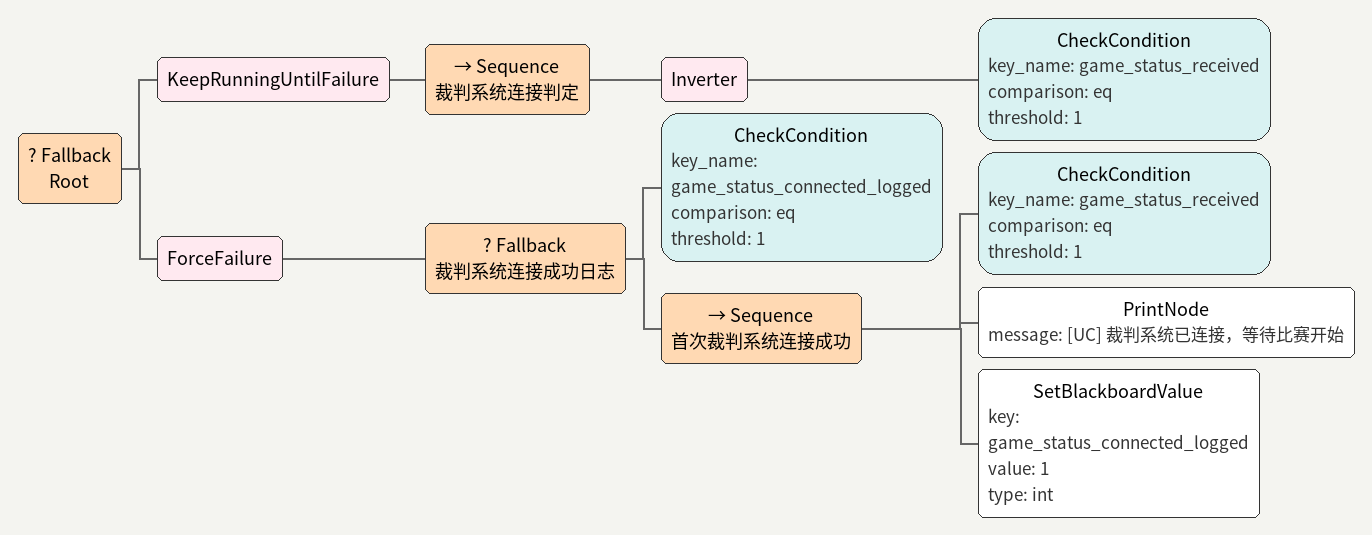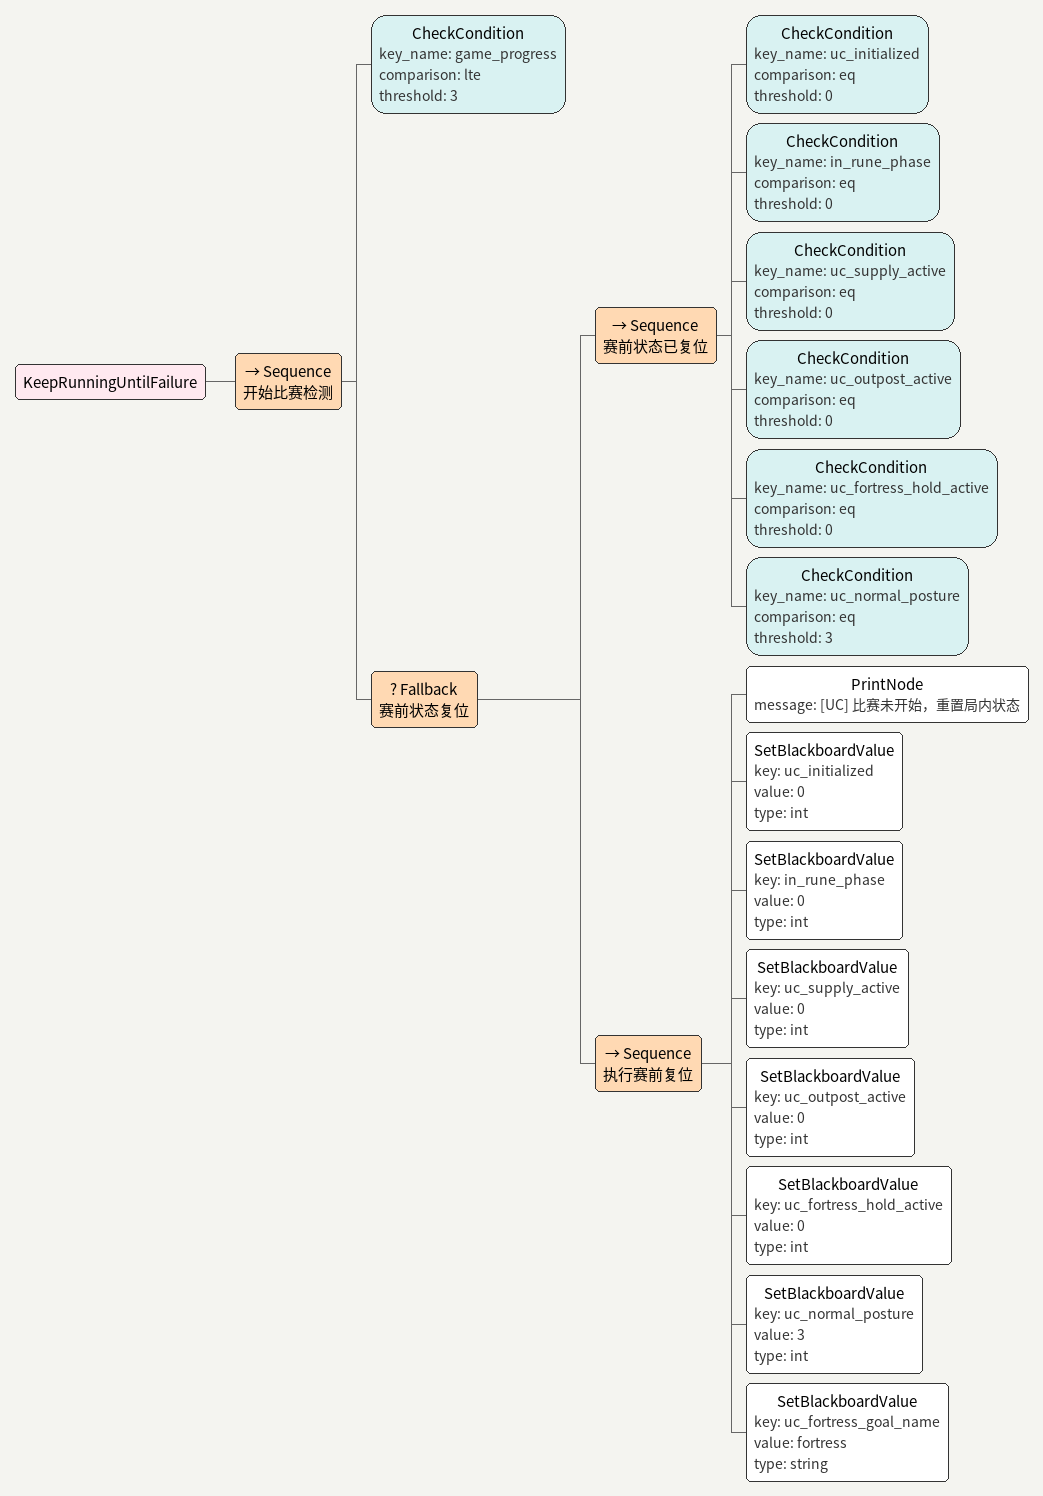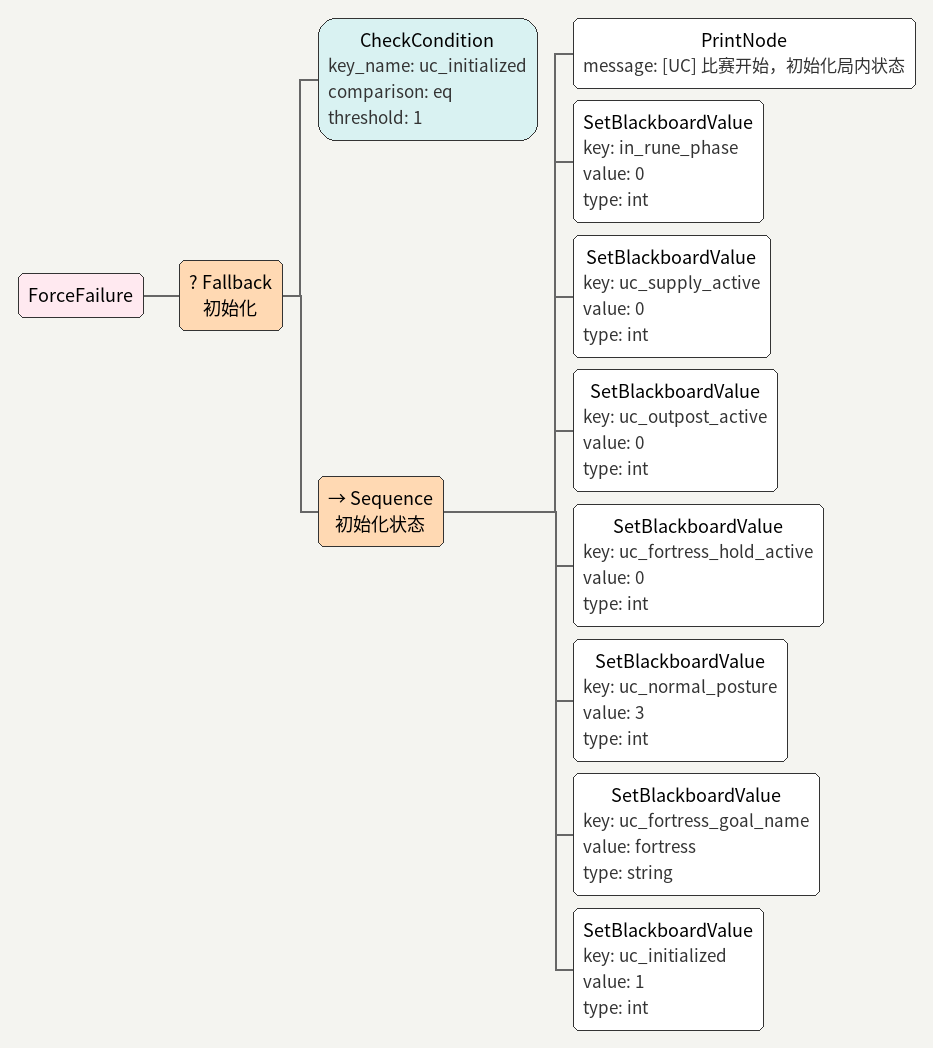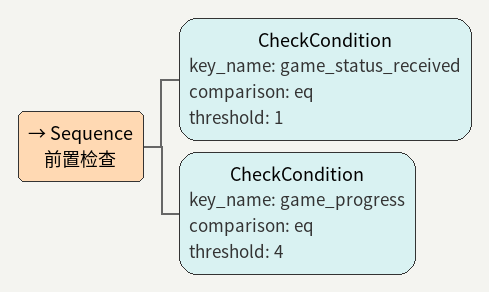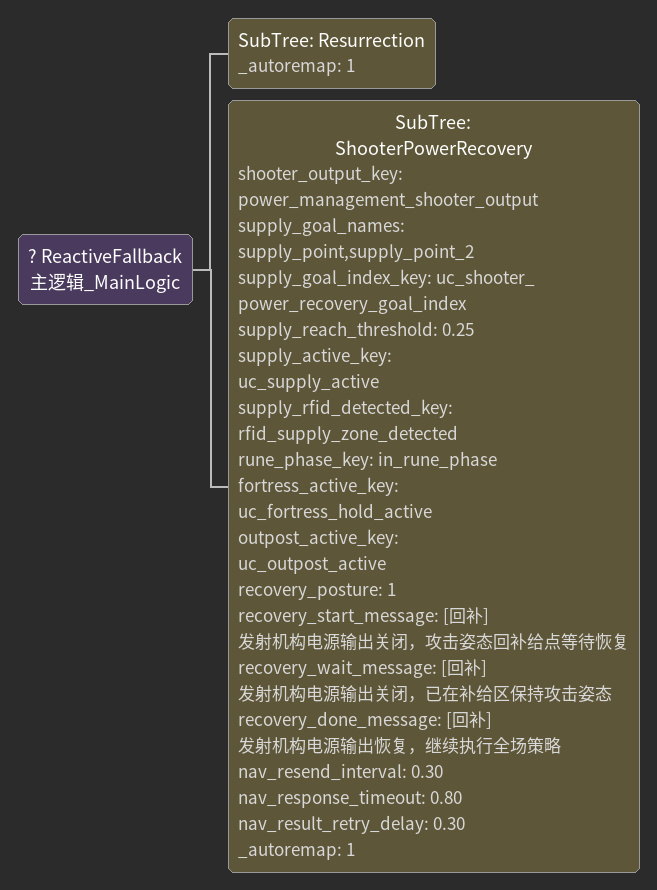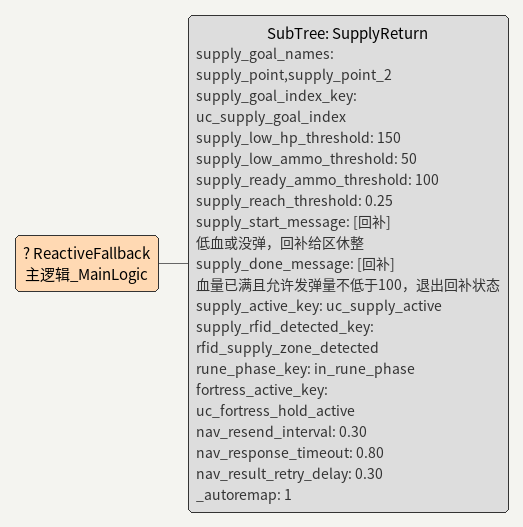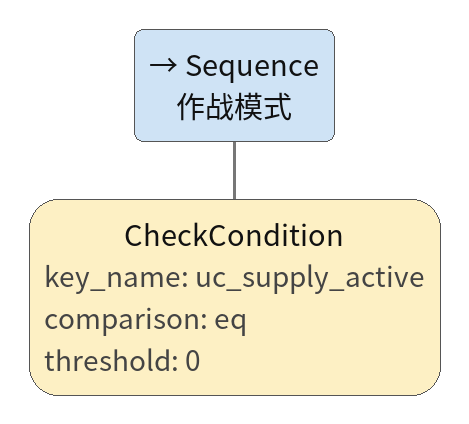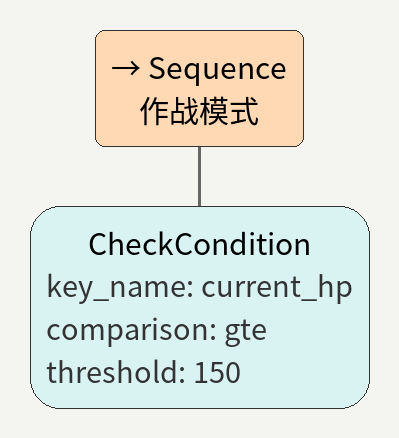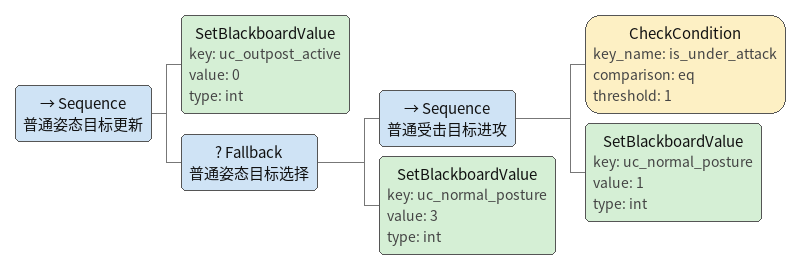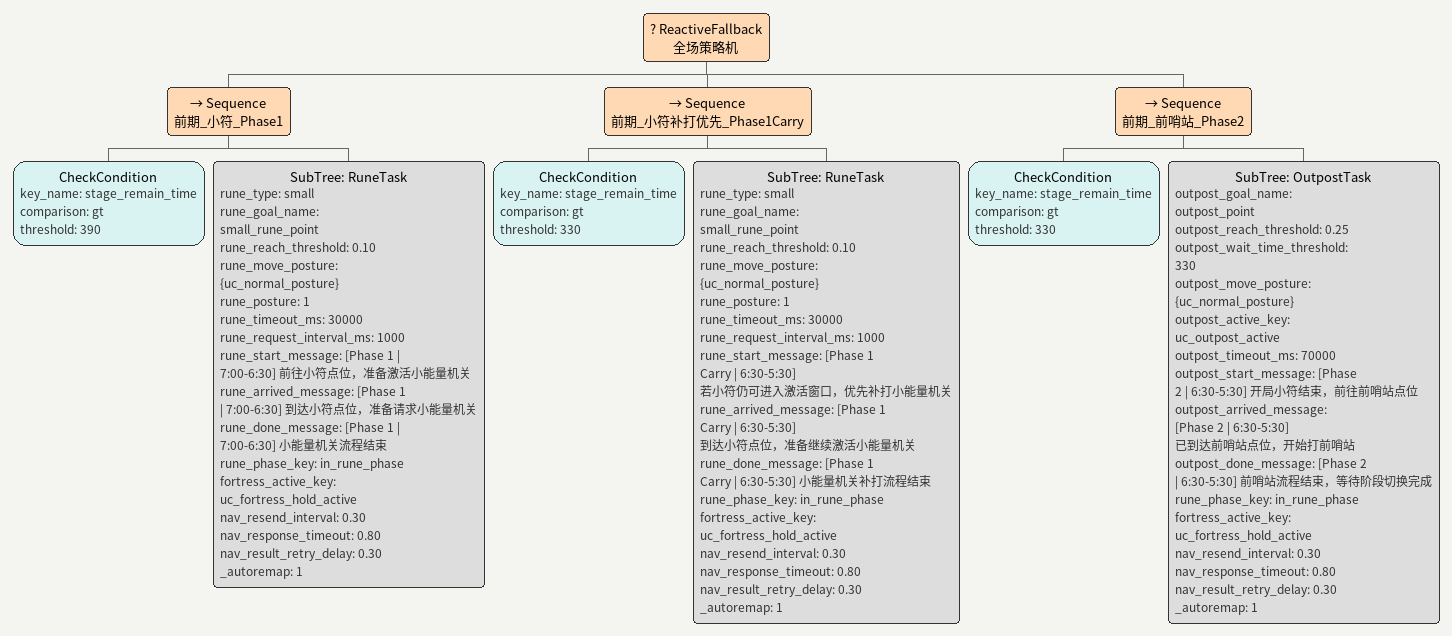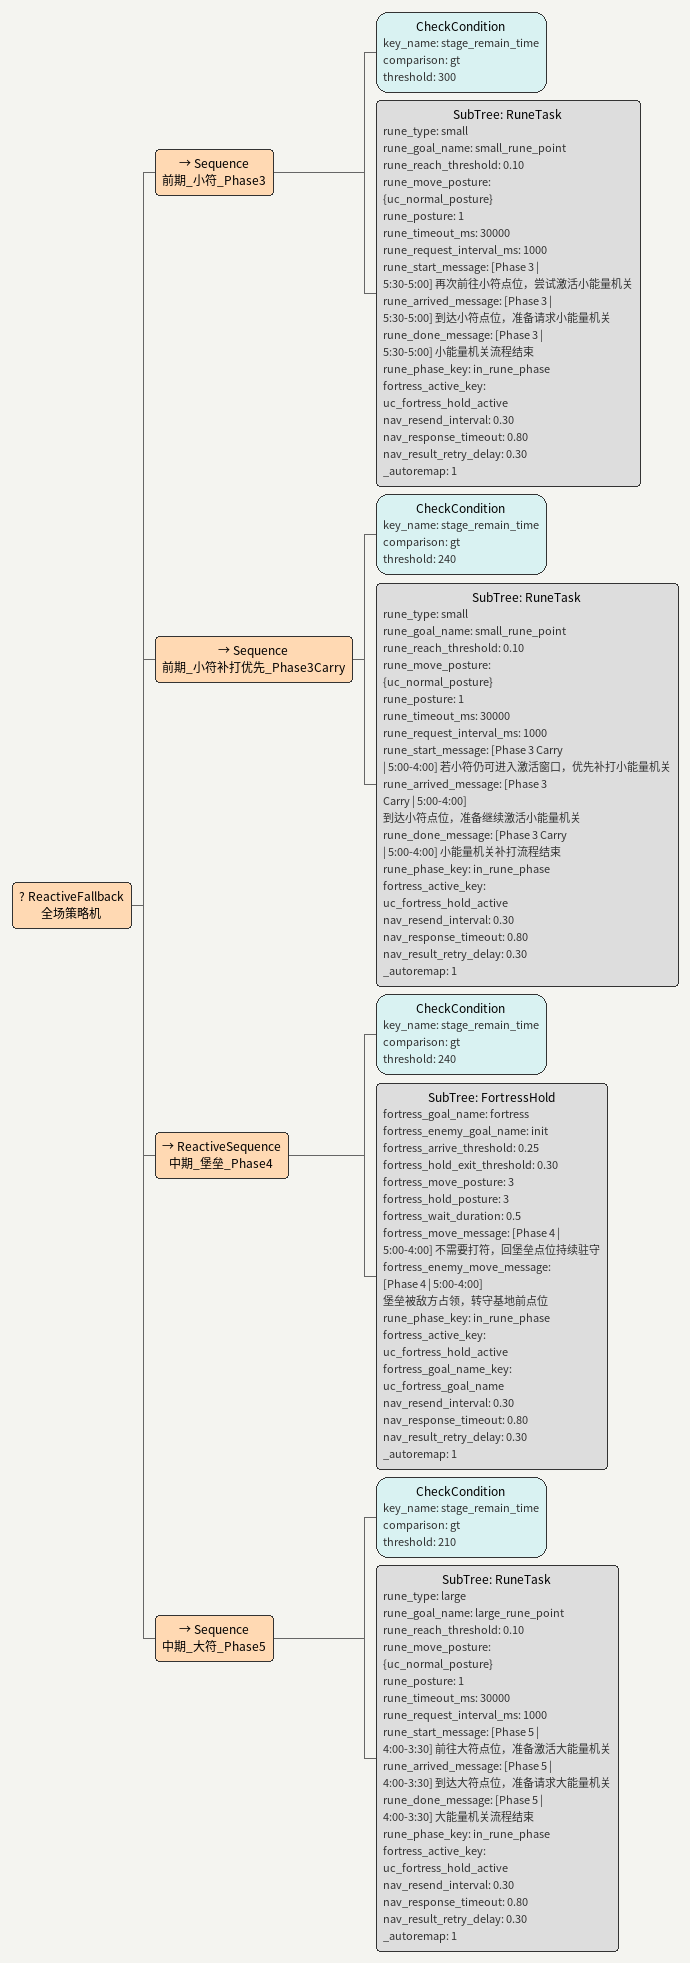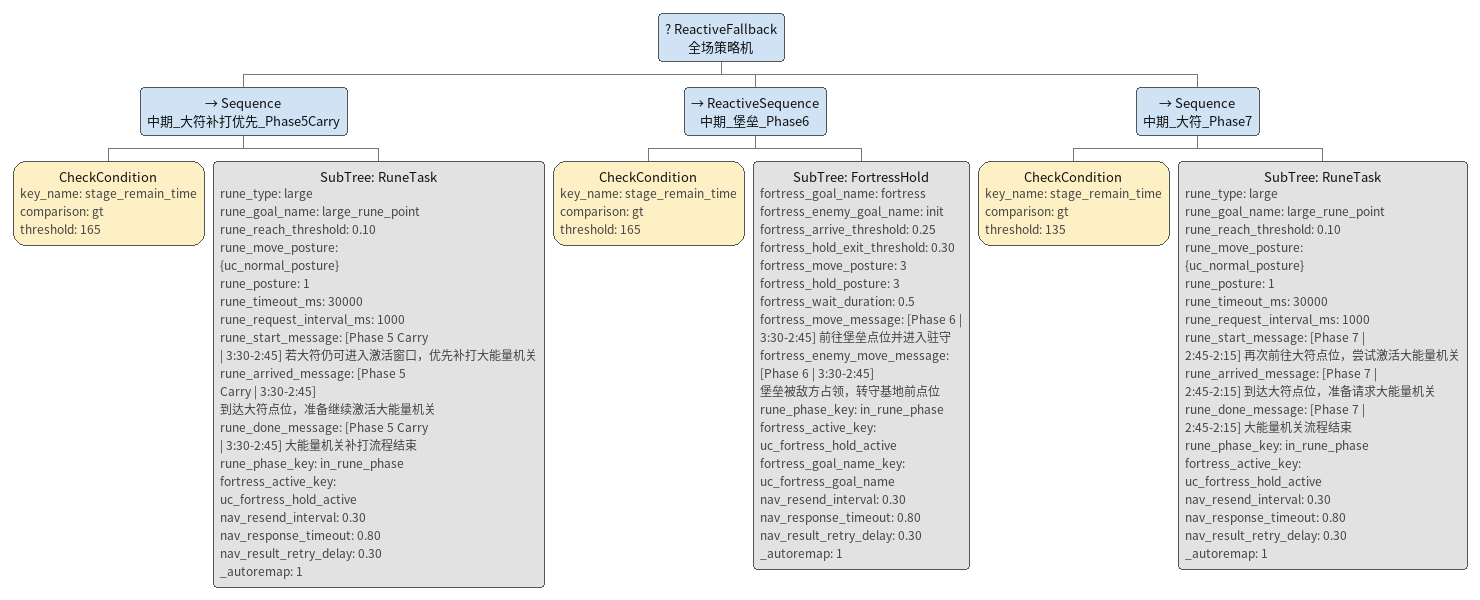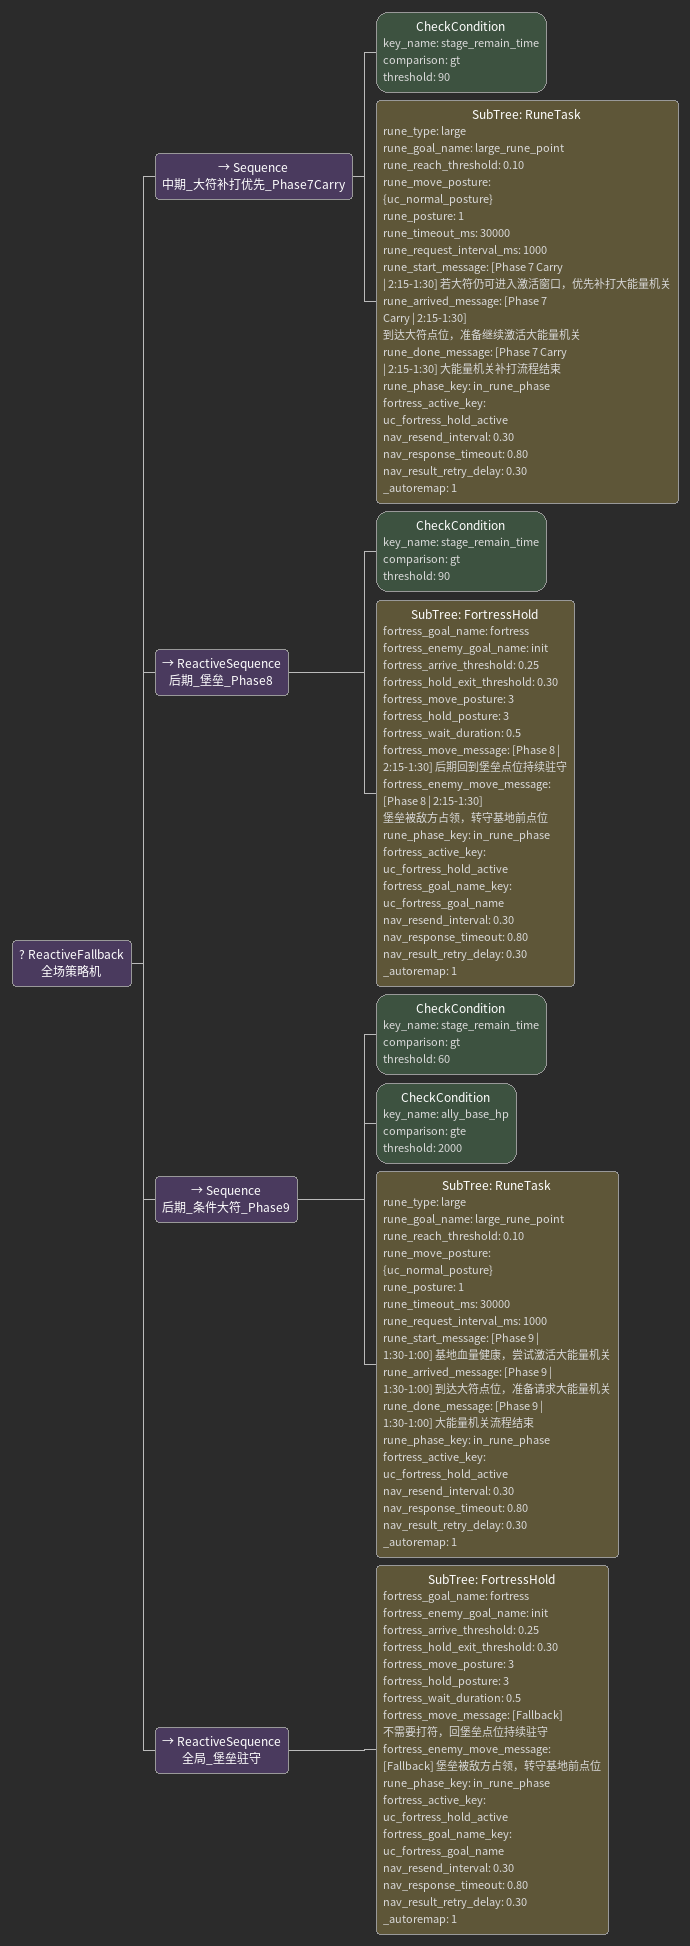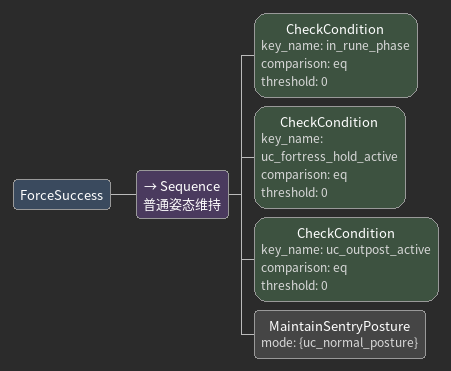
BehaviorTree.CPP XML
<Fallback name="Root">
  <KeepRunningUntilFailure>
    <Sequence name="裁判系统连接判定">
      <Inverter>
        <CheckCondition key_name="game_status_received" comparison="eq" threshold="1"/>
      </Inverter>
    </Sequence>
  </KeepRunningUntilFailure>

  <ForceFailure>
    <Fallback name="裁判系统连接成功日志">
      <CheckCondition key_name="game_status_connected_logged" comparison="eq" threshold="1"/>
      <Sequence name="首次裁判系统连接成功">
        <CheckCondition key_name="game_status_received" comparison="eq" threshold="1"/>
        <PrintNode message="[UC] 裁判系统已连接，等待比赛开始"/>
        <SetBlackboardValue key="game_status_connected_logged" value="1" type="int"/>
      </Sequence>
    </Fallback>
  </ForceFailure>
</Fallback>

<KeepRunningUntilFailure>
  <Sequence name="开始比赛检测">
    <CheckCondition key_name="game_progress" comparison="lte" threshold="3"/>
    <Fallback name="赛前状态复位">
      <Sequence name="赛前状态已复位">
        <CheckCondition key_name="uc_initialized" comparison="eq" threshold="0"/>
        <CheckCondition key_name="in_rune_phase" comparison="eq" threshold="0"/>
        <CheckCondition key_name="uc_supply_active" comparison="eq" threshold="0"/>
        <CheckCondition key_name="uc_outpost_active" comparison="eq" threshold="0"/>
        <CheckCondition key_name="uc_fortress_hold_active" comparison="eq" threshold="0"/>
        <CheckCondition key_name="uc_normal_posture" comparison="eq" threshold="3"/>
      </Sequence>
      <Sequence name="执行赛前复位">
        <PrintNode message="[UC] 比赛未开始，重置局内状态"/>
        <SetBlackboardValue key="uc_initialized" value="0" type="int"/>
        <SetBlackboardValue key="in_rune_phase" value="0" type="int"/>
        <SetBlackboardValue key="uc_supply_active" value="0" type="int"/>
        <SetBlackboardValue key="uc_outpost_active" value="0" type="int"/>
        <SetBlackboardValue key="uc_fortress_hold_active" value="0" type="int"/>
        <SetBlackboardValue key="uc_normal_posture" value="3" type="int"/>
        <SetBlackboardValue key="uc_fortress_goal_name" value="fortress" type="string"/>
      </Sequence>
    </Fallback>
  </Sequence>
</KeepRunningUntilFailure>

<ForceFailure>
  <Fallback name="初始化">
    <CheckCondition key_name="uc_initialized" comparison="eq" threshold="1"/>
    <Sequence name="初始化状态">
      <PrintNode message="[UC] 比赛开始，初始化局内状态"/>
      <SetBlackboardValue key="in_rune_phase" value="0" type="int"/>
      <SetBlackboardValue key="uc_supply_active" value="0" type="int"/>
      <SetBlackboardValue key="uc_outpost_active" value="0" type="int"/>
      <SetBlackboardValue key="uc_fortress_hold_active" value="0" type="int"/>
      <SetBlackboardValue key="uc_normal_posture" value="3" type="int"/>
      <SetBlackboardValue key="uc_fortress_goal_name" value="fortress" type="string"/>
      <SetBlackboardValue key="uc_initialized" value="1" type="int"/>
    </Sequence>
  </Fallback>
</ForceFailure>

<Sequence name="前置检查">
  <CheckCondition key_name="game_status_received" comparison="eq" threshold="1"/>
  <CheckCondition key_name="game_progress" comparison="eq" threshold="4"/>
</Sequence>

<ReactiveFallback name="主逻辑_MainLogic">
  <SubTree ID="Resurrection" _autoremap="1"/>

  <SubTree ID="ShooterPowerRecovery" shooter_output_key="power_management_shooter_output" supply_goal_names="supply_point,supply_point_2" supply_goal_index_key="uc_shooter_power_recovery_goal_index" supply_reach_threshold="0.25" supply_active_key="uc_supply_active" supply_rfid_detected_key="rfid_supply_zone_detected" rune_phase_key="in_rune_phase" fortress_active_key="uc_fortress_hold_active" outpost_active_key="uc_outpost_active" recovery_posture="1" recovery_start_message="[回补] 发射机构电源输出关闭，攻击姿态回补给点等待恢复" recovery_wait_message="[回补] 发射机构电源输出关闭，已在补给区保持攻击姿态" recovery_done_message="[回补] 发射机构电源输出恢复，继续执行全场策略" nav_resend_interval="0.30" nav_response_timeout="0.80" nav_result_retry_delay="0.30" _autoremap="1"/>
</ReactiveFallback>

<ReactiveFallback name="主逻辑_MainLogic">
  <SubTree ID="SupplyReturn" supply_goal_names="supply_point,supply_point_2" supply_goal_index_key="uc_supply_goal_index" supply_low_hp_threshold="150" supply_low_ammo_threshold="50" supply_ready_ammo_threshold="100" supply_reach_threshold="0.25" supply_start_message="[回补] 低血或没弹，回补给区休整" supply_done_message="[回补] 血量已满且允许发弹量不低于100，退出回补状态" supply_active_key="uc_supply_active" supply_rfid_detected_key="rfid_supply_zone_detected" rune_phase_key="in_rune_phase" fortress_active_key="uc_fortress_hold_active" nav_resend_interval="0.30" nav_response_timeout="0.80" nav_result_retry_delay="0.30" _autoremap="1"/>
</ReactiveFallback>

<Sequence name="作战模式">
  <CheckCondition key_name="uc_supply_active" comparison="eq" threshold="0"/>
</Sequence>

<Sequence name="作战模式">
  <CheckCondition key_name="current_hp" comparison="gte" threshold="150"/>
</Sequence>

<Sequence name="普通姿态目标更新">
  <SetBlackboardValue key="uc_outpost_active" value="0" type="int"/>
  <Fallback name="普通姿态目标选择">
    <Sequence name="普通受击目标进攻">
      <CheckCondition key_name="is_under_attack" comparison="eq" threshold="1"/>
      <SetBlackboardValue key="uc_normal_posture" value="1" type="int"/>
    </Sequence>
    <SetBlackboardValue key="uc_normal_posture" value="3" type="int"/>
  </Fallback>
</Sequence>

<ReactiveFallback name="全场策略机">
  <Sequence name="前期_小符_Phase1">
    <CheckCondition key_name="stage_remain_time" comparison="gt" threshold="390"/>
    <SubTree ID="RuneTask" rune_type="small" rune_goal_name="small_rune_point" rune_reach_threshold="0.10" rune_move_posture="{uc_normal_posture}" rune_posture="1" rune_timeout_ms="30000" rune_request_interval_ms="1000" rune_start_message="[Phase 1 | 7:00-6:30] 前往小符点位，准备激活小能量机关" rune_arrived_message="[Phase 1 | 7:00-6:30] 到达小符点位，准备请求小能量机关" rune_done_message="[Phase 1 | 7:00-6:30] 小能量机关流程结束" rune_phase_key="in_rune_phase" fortress_active_key="uc_fortress_hold_active" nav_resend_interval="0.30" nav_response_timeout="0.80" nav_result_retry_delay="0.30" _autoremap="1"/>
  </Sequence>

  <Sequence name="前期_小符补打优先_Phase1Carry">
    <CheckCondition key_name="stage_remain_time" comparison="gt" threshold="330"/>
    <SubTree ID="RuneTask" rune_type="small" rune_goal_name="small_rune_point" rune_reach_threshold="0.10" rune_move_posture="{uc_normal_posture}" rune_posture="1" rune_timeout_ms="30000" rune_request_interval_ms="1000" rune_start_message="[Phase 1 Carry | 6:30-5:30] 若小符仍可进入激活窗口，优先补打小能量机关" rune_arrived_message="[Phase 1 Carry | 6:30-5:30] 到达小符点位，准备继续激活小能量机关" rune_done_message="[Phase 1 Carry | 6:30-5:30] 小能量机关补打流程结束" rune_phase_key="in_rune_phase" fortress_active_key="uc_fortress_hold_active" nav_resend_interval="0.30" nav_response_timeout="0.80" nav_result_retry_delay="0.30" _autoremap="1"/>
  </Sequence>

  <Sequence name="前期_前哨站_Phase2">
    <CheckCondition key_name="stage_remain_time" comparison="gt" threshold="330"/>
    <SubTree ID="OutpostTask" outpost_goal_name="outpost_point" outpost_reach_threshold="0.25" outpost_wait_time_threshold="330" outpost_move_posture="{uc_normal_posture}" outpost_active_key="uc_outpost_active" outpost_timeout_ms="70000" outpost_start_message="[Phase 2 | 6:30-5:30] 开局小符结束，前往前哨站点位" outpost_arrived_message="[Phase 2 | 6:30-5:30] 已到达前哨站点位，开始打前哨站" outpost_done_message="[Phase 2 | 6:30-5:30] 前哨站流程结束，等待阶段切换完成" rune_phase_key="in_rune_phase" fortress_active_key="uc_fortress_hold_active" nav_resend_interval="0.30" nav_response_timeout="0.80" nav_result_retry_delay="0.30" _autoremap="1"/>
  </Sequence>
</ReactiveFallback>

<ReactiveFallback name="全场策略机">
  <Sequence name="前期_小符_Phase3">
    <CheckCondition key_name="stage_remain_time" comparison="gt" threshold="300"/>
    <SubTree ID="RuneTask" rune_type="small" rune_goal_name="small_rune_point" rune_reach_threshold="0.10" rune_move_posture="{uc_normal_posture}" rune_posture="1" rune_timeout_ms="30000" rune_request_interval_ms="1000" rune_start_message="[Phase 3 | 5:30-5:00] 再次前往小符点位，尝试激活小能量机关" rune_arrived_message="[Phase 3 | 5:30-5:00] 到达小符点位，准备请求小能量机关" rune_done_message="[Phase 3 | 5:30-5:00] 小能量机关流程结束" rune_phase_key="in_rune_phase" fortress_active_key="uc_fortress_hold_active" nav_resend_interval="0.30" nav_response_timeout="0.80" nav_result_retry_delay="0.30" _autoremap="1"/>
  </Sequence>

  <Sequence name="前期_小符补打优先_Phase3Carry">
    <CheckCondition key_name="stage_remain_time" comparison="gt" threshold="240"/>
    <SubTree ID="RuneTask" rune_type="small" rune_goal_name="small_rune_point" rune_reach_threshold="0.10" rune_move_posture="{uc_normal_posture}" rune_posture="1" rune_timeout_ms="30000" rune_request_interval_ms="1000" rune_start_message="[Phase 3 Carry | 5:00-4:00] 若小符仍可进入激活窗口，优先补打小能量机关" rune_arrived_message="[Phase 3 Carry | 5:00-4:00] 到达小符点位，准备继续激活小能量机关" rune_done_message="[Phase 3 Carry | 5:00-4:00] 小能量机关补打流程结束" rune_phase_key="in_rune_phase" fortress_active_key="uc_fortress_hold_active" nav_resend_interval="0.30" nav_response_timeout="0.80" nav_result_retry_delay="0.30" _autoremap="1"/>
  </Sequence>

  <ReactiveSequence name="中期_堡垒_Phase4">
    <CheckCondition key_name="stage_remain_time" comparison="gt" threshold="240"/>
    <SubTree ID="FortressHold" fortress_goal_name="fortress" fortress_enemy_goal_name="init" fortress_arrive_threshold="0.25" fortress_hold_exit_threshold="0.30" fortress_move_posture="3" fortress_hold_posture="3" fortress_wait_duration="0.5" fortress_move_message="[Phase 4 | 5:00-4:00] 不需要打符，回堡垒点位持续驻守" fortress_enemy_move_message="[Phase 4 | 5:00-4:00] 堡垒被敌方占领，转守基地前点位" rune_phase_key="in_rune_phase" fortress_active_key="uc_fortress_hold_active" fortress_goal_name_key="uc_fortress_goal_name" nav_resend_interval="0.30" nav_response_timeout="0.80" nav_result_retry_delay="0.30" _autoremap="1"/>
  </ReactiveSequence>

  <Sequence name="中期_大符_Phase5">
    <CheckCondition key_name="stage_remain_time" comparison="gt" threshold="210"/>
    <SubTree ID="RuneTask" rune_type="large" rune_goal_name="large_rune_point" rune_reach_threshold="0.10" rune_move_posture="{uc_normal_posture}" rune_posture="1" rune_timeout_ms="30000" rune_request_interval_ms="1000" rune_start_message="[Phase 5 | 4:00-3:30] 前往大符点位，准备激活大能量机关" rune_arrived_message="[Phase 5 | 4:00-3:30] 到达大符点位，准备请求大能量机关" rune_done_message="[Phase 5 | 4:00-3:30] 大能量机关流程结束" rune_phase_key="in_rune_phase" fortress_active_key="uc_fortress_hold_active" nav_resend_interval="0.30" nav_response_timeout="0.80" nav_result_retry_delay="0.30" _autoremap="1"/>
  </Sequence>
</ReactiveFallback>

<ReactiveFallback name="全场策略机">
  <Sequence name="中期_大符补打优先_Phase5Carry">
    <CheckCondition key_name="stage_remain_time" comparison="gt" threshold="165"/>
    <SubTree ID="RuneTask" rune_type="large" rune_goal_name="large_rune_point" rune_reach_threshold="0.10" rune_move_posture="{uc_normal_posture}" rune_posture="1" rune_timeout_ms="30000" rune_request_interval_ms="1000" rune_start_message="[Phase 5 Carry | 3:30-2:45] 若大符仍可进入激活窗口，优先补打大能量机关" rune_arrived_message="[Phase 5 Carry | 3:30-2:45] 到达大符点位，准备继续激活大能量机关" rune_done_message="[Phase 5 Carry | 3:30-2:45] 大能量机关补打流程结束" rune_phase_key="in_rune_phase" fortress_active_key="uc_fortress_hold_active" nav_resend_interval="0.30" nav_response_timeout="0.80" nav_result_retry_delay="0.30" _autoremap="1"/>
  </Sequence>

  <ReactiveSequence name="中期_堡垒_Phase6">
    <CheckCondition key_name="stage_remain_time" comparison="gt" threshold="165"/>
    <SubTree ID="FortressHold" fortress_goal_name="fortress" fortress_enemy_goal_name="init" fortress_arrive_threshold="0.25" fortress_hold_exit_threshold="0.30" fortress_move_posture="3" fortress_hold_posture="3" fortress_wait_duration="0.5" fortress_move_message="[Phase 6 | 3:30-2:45] 前往堡垒点位并进入驻守" fortress_enemy_move_message="[Phase 6 | 3:30-2:45] 堡垒被敌方占领，转守基地前点位" rune_phase_key="in_rune_phase" fortress_active_key="uc_fortress_hold_active" fortress_goal_name_key="uc_fortress_goal_name" nav_resend_interval="0.30" nav_response_timeout="0.80" nav_result_retry_delay="0.30" _autoremap="1"/>
  </ReactiveSequence>

  <Sequence name="中期_大符_Phase7">
    <CheckCondition key_name="stage_remain_time" comparison="gt" threshold="135"/>
    <SubTree ID="RuneTask" rune_type="large" rune_goal_name="large_rune_point" rune_reach_threshold="0.10" rune_move_posture="{uc_normal_posture}" rune_posture="1" rune_timeout_ms="30000" rune_request_interval_ms="1000" rune_start_message="[Phase 7 | 2:45-2:15] 再次前往大符点位，尝试激活大能量机关" rune_arrived_message="[Phase 7 | 2:45-2:15] 到达大符点位，准备请求大能量机关" rune_done_message="[Phase 7 | 2:45-2:15] 大能量机关流程结束" rune_phase_key="in_rune_phase" fortress_active_key="uc_fortress_hold_active" nav_resend_interval="0.30" nav_response_timeout="0.80" nav_result_retry_delay="0.30" _autoremap="1"/>
  </Sequence>
</ReactiveFallback>

<ReactiveFallback name="全场策略机">
  <Sequence name="中期_大符补打优先_Phase7Carry">
    <CheckCondition key_name="stage_remain_time" comparison="gt" threshold="90"/>
    <SubTree ID="RuneTask" rune_type="large" rune_goal_name="large_rune_point" rune_reach_threshold="0.10" rune_move_posture="{uc_normal_posture}" rune_posture="1" rune_timeout_ms="30000" rune_request_interval_ms="1000" rune_start_message="[Phase 7 Carry | 2:15-1:30] 若大符仍可进入激活窗口，优先补打大能量机关" rune_arrived_message="[Phase 7 Carry | 2:15-1:30] 到达大符点位，准备继续激活大能量机关" rune_done_message="[Phase 7 Carry | 2:15-1:30] 大能量机关补打流程结束" rune_phase_key="in_rune_phase" fortress_active_key="uc_fortress_hold_active" nav_resend_interval="0.30" nav_response_timeout="0.80" nav_result_retry_delay="0.30" _autoremap="1"/>
  </Sequence>

  <ReactiveSequence name="后期_堡垒_Phase8">
    <CheckCondition key_name="stage_remain_time" comparison="gt" threshold="90"/>
    <SubTree ID="FortressHold" fortress_goal_name="fortress" fortress_enemy_goal_name="init" fortress_arrive_threshold="0.25" fortress_hold_exit_threshold="0.30" fortress_move_posture="3" fortress_hold_posture="3" fortress_wait_duration="0.5" fortress_move_message="[Phase 8 | 2:15-1:30] 后期回到堡垒点位持续驻守" fortress_enemy_move_message="[Phase 8 | 2:15-1:30] 堡垒被敌方占领，转守基地前点位" rune_phase_key="in_rune_phase" fortress_active_key="uc_fortress_hold_active" fortress_goal_name_key="uc_fortress_goal_name" nav_resend_interval="0.30" nav_response_timeout="0.80" nav_result_retry_delay="0.30" _autoremap="1"/>
  </ReactiveSequence>

  <Sequence name="后期_条件大符_Phase9">
    <CheckCondition key_name="stage_remain_time" comparison="gt" threshold="60"/>
    <CheckCondition key_name="ally_base_hp" comparison="gte" threshold="2000"/>
    <SubTree ID="RuneTask" rune_type="large" rune_goal_name="large_rune_point" rune_reach_threshold="0.10" rune_move_posture="{uc_normal_posture}" rune_posture="1" rune_timeout_ms="30000" rune_request_interval_ms="1000" rune_start_message="[Phase 9 | 1:30-1:00] 基地血量健康，尝试激活大能量机关" rune_arrived_message="[Phase 9 | 1:30-1:00] 到达大符点位，准备请求大能量机关" rune_done_message="[Phase 9 | 1:30-1:00] 大能量机关流程结束" rune_phase_key="in_rune_phase" fortress_active_key="uc_fortress_hold_active" nav_resend_interval="0.30" nav_response_timeout="0.80" nav_result_retry_delay="0.30" _autoremap="1"/>
  </Sequence>

  <ReactiveSequence name="全局_堡垒驻守">
    <SubTree ID="FortressHold" fortress_goal_name="fortress" fortress_enemy_goal_name="init" fortress_arrive_threshold="0.25" fortress_hold_exit_threshold="0.30" fortress_move_posture="3" fortress_hold_posture="3" fortress_wait_duration="0.5" fortress_move_message="[Fallback] 不需要打符，回堡垒点位持续驻守" fortress_enemy_move_message="[Fallback] 堡垒被敌方占领，转守基地前点位" rune_phase_key="in_rune_phase" fortress_active_key="uc_fortress_hold_active" fortress_goal_name_key="uc_fortress_goal_name" nav_resend_interval="0.30" nav_response_timeout="0.80" nav_result_retry_delay="0.30" _autoremap="1"/>
  </ReactiveSequence>
</ReactiveFallback>

<ForceSuccess>
  <Sequence name="普通姿态维持">
    <CheckCondition key_name="in_rune_phase" comparison="eq" threshold="0"/>
    <CheckCondition key_name="uc_fortress_hold_active" comparison="eq" threshold="0"/>
    <CheckCondition key_name="uc_outpost_active" comparison="eq" threshold="0"/>
    <MaintainSentryPosture mode="{uc_normal_posture}"/>
  </Sequence>
</ForceSuccess>
